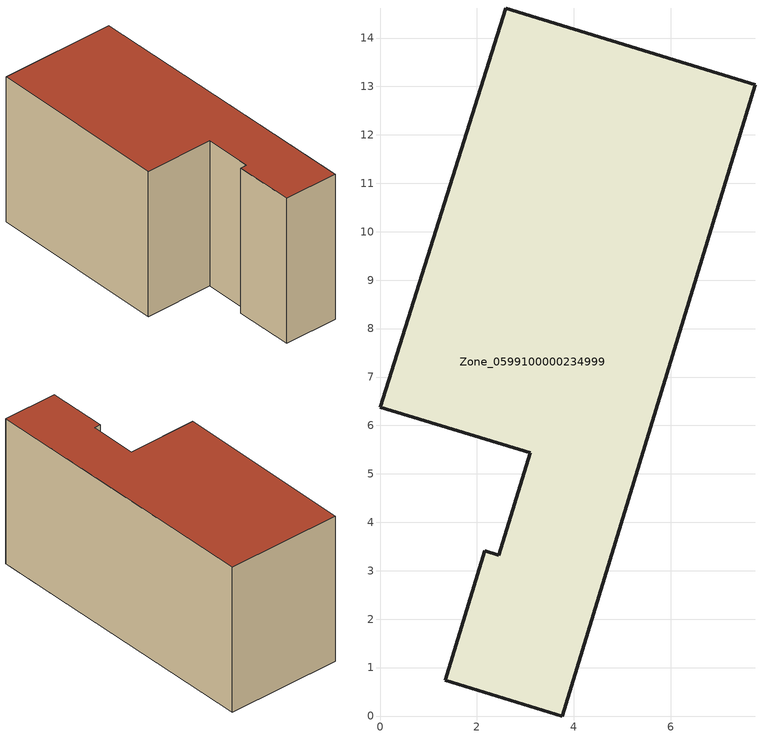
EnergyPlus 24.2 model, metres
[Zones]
Zone_0599100000234999
 floor ground (C_G): 7.75,13.04 3.76,0 1.35,0.74 2.16,3.41 2.45,3.32 3.1,5.44 0,6.38 2.59,14.62 z0
 wall outside (C_F): 3.76,0 7.75,13.04 2.59,14.62 0,6.38 3.1,5.44 2.45,3.32 2.16,3.41 1.35,0.74 3.76,0 z0:7.01
 roof outside (C_R): 1.35,0.74 3.76,0 7.75,13.04 2.59,14.62 0,6.38 3.1,5.44 2.45,3.32 2.16,3.41 z7.01
[BUILDING]
Pand.0599100000234999: North Axis=0; Terrain=City; Loads Convergence Tolerance Value=0.04; Temperature Convergence Tolerance Value=0.4; Solar Distribution=FullExterior; Maximum Number of Warmup Days=25; Minimum Number of Warmup Days=1
[Site:Location]
Rotterdam.The.Hague.AP_ZH_NLD Design_Conditions: Latitude=51.96; Longitude=4.45; Time Zone=1; Elevation=-4.5
[SITE:GROUNDTEMPERATURE:BUILDINGSURFACE]
18, 18, 18, 18, 18, 18, 18, 18, 18, 18, 18, 18
[MATERIAL] Thermal Absorptance=0.9; Solar Absorptance=0.7; Visible Absorptance=0.7
Name | Roughness | Thickness | Conductivity | Density | Specific Heat
G.TI.1975-1991 | MediumSmooth | 0.15 | 0.288461 | 540 | 1210
F.TI.1975-1991 | Rough | 0.3 | 0.230769 | 1920 | 840
R.TI.1975-1991 | MediumRough | 0.2 | 0.153846 | 1500 | 1000
[CONSTRUCTION]
C_G: G.TI.1975-1991
C_F: F.TI.1975-1991
C_R: R.TI.1975-1991
[ZONE]
Zone_0599100000234999: Type=1; Multiplier=1; Ceiling Height=Autocalculate; Volume=Autocalculate; Floor Area=autocalculate; Part of Total Floor Area=Yes
[ZONEINFILTRATION:DESIGNFLOWRATE]
Infil_Zone_0599100000234999: Zone or ZoneList or Space or SpaceList=Zone_0599100000234999; Schedule=AlwaysOn; Design Flow Rate Calculation Method=Flow/Area; Flow Rate per Floor Area=0.003; Constant Term Coefficient=1; Temperature Term Coefficient=0; Velocity Term Coefficient=0; Velocity Squared Term Coefficient=0
[HVACTEMPLATE:ZONE:IDEALLOADSAIRSYSTEM]
Zone_0599100000234999: Maximum Heating Supply Air Temperature=50; Minimum Cooling Supply Air Temperature=13; Maximum Heating Supply Air Humidity Ratio=0.0156; Minimum Cooling Supply Air Humidity Ratio=0.0077; Heating Limit=NoLimit; Cooling Limit=NoLimit; Dehumidification Control Type=ConstantSensibleHeatRatio; Cooling Sensible Heat Ratio=0.7; Dehumidification Setpoint=60; Humidification Control Type=None; Humidification Setpoint=30; Outdoor Air Method=None; Outdoor Air Flow Rate per Person=0.00944; Outdoor Air Flow Rate per Zone Floor Area=0; Outdoor Air Flow Rate per Zone=0; Demand Controlled Ventilation Type=None; Outdoor Air Economizer Type=NoEconomizer; Heat Recovery Type=None; Sensible Heat Recovery Effectiveness=0.7; Latent Heat Recovery Effectiveness=0.65
[ZONECONTROL:THERMOSTAT]
ThermostatControl_Zone_0599100000234999: Zone or ZoneList=Zone_0599100000234999; Control Type Schedule=DualSetpointControlType; Control 1=Thermostat_Zone_0599100000234999; Temperature Difference Between Cutout And Setpoint=0
[THERMOSTATSETPOINT:DUALSETPOINT]
Thermostat_Zone_0599100000234999: Heating Setpoint Temperature Schedule=HeatingSetpoint_Zone_0599100000234999; Cooling Setpoint Temperature Schedule=CoolingSetpoint_Zone_0599100000234999
[SCHEDULE:COMPACT]
HeatingSetpoint_Zone_0599100000234999: Through: 12/31, For: AllDays, Until: 24:00, 21
CoolingSetpoint_Zone_0599100000234999: Through: 12/31, For: AllDays, Until: 24:00, 24
DualSetpointControlType: Through: 12/31, For: AllDays, Until: 24:00, 4
AlwaysOn: Through: 12/31, For: AllDays, Until: 24:00, 1
